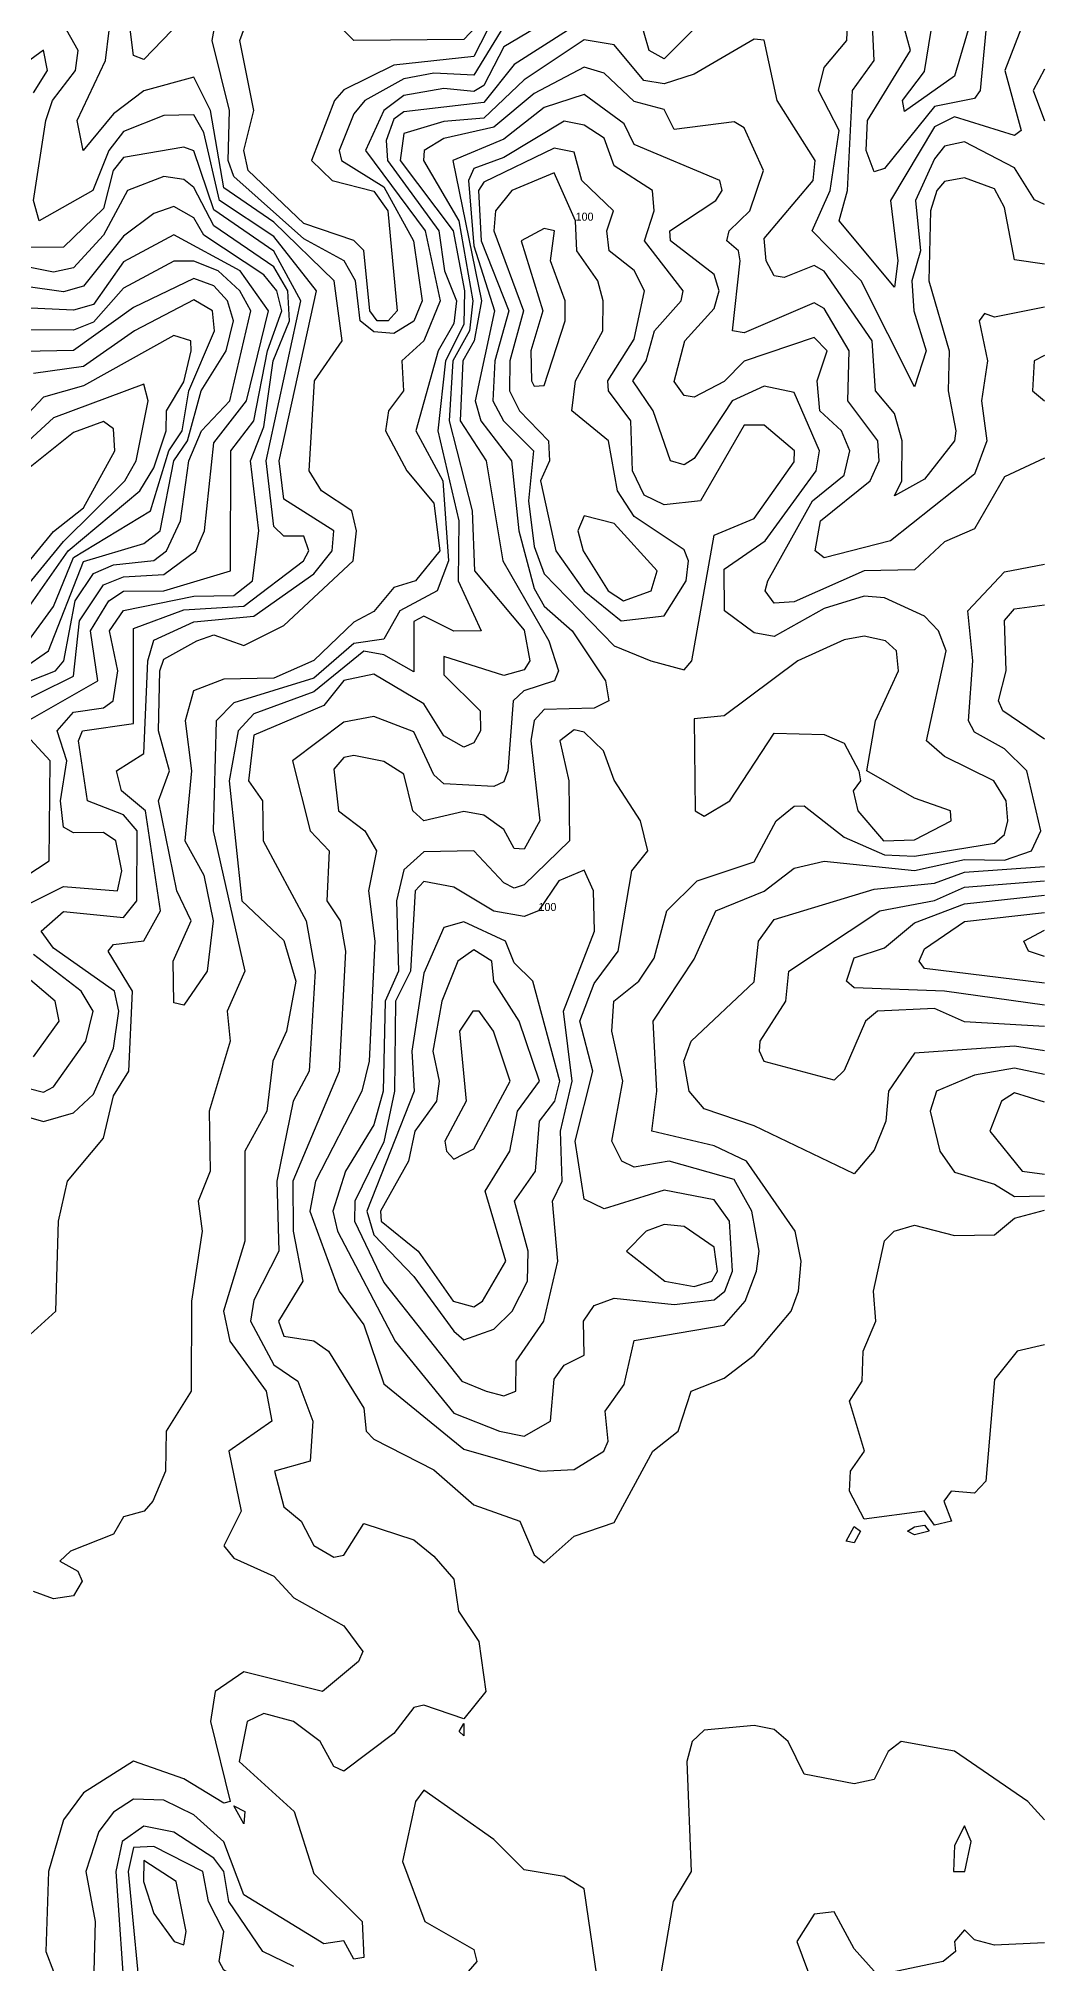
# Model space of a CAD drawing. Header units: metres. Extents: x 310028 to 360472, y 4137098 to 4159193.
# Drawn here: x 358965 to 360472, y 4146484 to 4149371 of the extents above; entities that cross this region are included whole.
import ezdxf

# ---------------------------------------------------------------- set-up
doc = ezdxf.new("R2010")
doc.units = ezdxf.units.M
for name, color, linetype in [('COAST', 5, 'Continuous'), ('CONTOUR', 254, 'Continuous'), ('CONTOUR_INDEX', 33, 'Continuous'), ('CONTOUR_LABELS', 7, 'Continuous')]:
    doc.layers.add(name, color=color, linetype=linetype)

msp = doc.modelspace()

# ---------------------------------------------------------------- linework, layer by layer
at = {"layer": 'COAST'}
msp.add_lwpolyline([(359629.4, 4149397.5), (359602.5, 4149368.9), (359437.5, 4149367.7), (359392.8, 4149412.5)], dxfattribs=at)
at = {"layer": 'CONTOUR'}
for points, elevation in [([(360472.5, 4149121.6), (360457.5, 4149128.8), (360427.5, 4149176.7), (360352.5, 4149215.8), (360322.5, 4149209.4), (360307.5, 4149190), (360279, 4149127.5), (360286.5, 4149052.5), (360273.8, 4149007.5), (360276.8, 4148962.5), (360295.2, 4148902.5), (360277.5, 4148848.6), (360197.6, 4149007.5), (360124.1, 4149082.5), (360151.3, 4149142.5), (360165, 4149232.5), (360133.9, 4149292.5), (360142.5, 4149327.2), (360176.3, 4149367.5), (360181.9, 4149502.5)], 40), ([(360472.5, 4149476.6), (360413, 4149322.5), (360437.7, 4149232.5), (360427.5, 4149225.1), (360337.5, 4149253.4), (360307.5, 4149238), (360241.7, 4149127.5), (360252.9, 4149037.5), (360247.5, 4148997.7), (360164.7, 4149097.5), (360177.5, 4149142.5), (360184.7, 4149292.5), (360217.3, 4149337.5), (360210.2, 4149487.5)], 30), ([(359779.6, 4149427.5), (359662.5, 4149358.1), (359632.5, 4149300.2), (359617.5, 4149291), (359572.5, 4149295.6), (359512.5, 4149285.3), (359482.2, 4149262.5), (359454.9, 4149202.5), (359544.4, 4149082.5), (359567, 4148977.5), (359542.6, 4148917.5), (359509.6, 4148887.5), (359511.9, 4148842.5), (359489.3, 4148812.5), (359485, 4148782.5), (359516.9, 4148722.5), (359557.5, 4148673.8), (359566.2, 4148602.5), (359529.9, 4148557.5), (359497.5, 4148547.6), (359467.5, 4148511.4), (359437.5, 4148495.6), (359377.5, 4148438.3), (359317.5, 4148411.6), (359242.5, 4148409.9), (359197.2, 4148392.5), (359184.6, 4148347.5), (359194.3, 4148272.5), (359184.3, 4148167.5), (359212.5, 4148116.2), (359226.6, 4148047.5), (359217.8, 4147972.5), (359182.5, 4147921.1), (359167.5, 4147924.9), (359166.9, 4147987.5), (359193.8, 4148047.5), (359172.1, 4148092.5), (359144.6, 4148227.5), (359161.3, 4148272.5), (359144.8, 4148332.5), (359146.8, 4148422.5), (359152.5, 4148439.9), (359202.1, 4148467.5), (359227.5, 4148476.6), (359272.5, 4148460.7), (359332.5, 4148490.5), (359436.7, 4148587.5), (359441.7, 4148632.5), (359434.5, 4148662.5), (359388.9, 4148692.5), (359370.6, 4148722.5), (359378.7, 4148857.5), (359420, 4148917.5), (359408, 4149007.5), (359317.5, 4149095.4), (359242.5, 4149146.8), (359222.7, 4149262.5), (359197.5, 4149312.8), (359122.5, 4149292), (359077.5, 4149257.8), (359031.9, 4149202.5), (359022.8, 4149247.5), (359065.3, 4149337.5), (359071, 4149382.5)], 30), ([(359989.6, 4149427.5), (359902.5, 4149340), (359880.1, 4149352.5), (359857.5, 4149431.2)], 40), ([(360370.9, 4149427.5), (360337.5, 4149314.3), (360262.5, 4149261.2), (360259.9, 4149277.5), (360292.5, 4149321.4), (360302.7, 4149382.5)], 10), ([(359797.5, 4149408), (359677.5, 4149331.7), (359632.5, 4149274.5), (359512.5, 4149260.8), (359497.5, 4149249.5), (359485.7, 4149217.5), (359487.7, 4149187.5), (359564.9, 4149082.5), (359573.5, 4149022.5), (359591.5, 4148977.5), (359587.5, 4148943.1), (359563.9, 4148902.5), (359530.5, 4148782.5), (359570.9, 4148707.5), (359579.1, 4148587.5), (359562.3, 4148542.5), (359506.6, 4148512.5), (359482.5, 4148470.2), (359437.5, 4148463.5), (359377.5, 4148411.8), (359257.5, 4148374.5), (359231.3, 4148347.5), (359226.5, 4148182.5), (359274.1, 4147972.5), (359247.7, 4147912.5), (359251.9, 4147867.5), (359220.7, 4147762.5), (359222, 4147672.5), (359204.4, 4147627.5), (359210.4, 4147582.5), (359194.3, 4147477.5), (359193.9, 4147342.5), (359156.3, 4147282.5), (359155, 4147222.5), (359136.1, 4147177.5), (359123.1, 4147162.5), (359092.5, 4147154.4), (359077.5, 4147128), (359012.6, 4147102.5), (358997.1, 4147087.5), (359023.6, 4147072.5), (359030.3, 4147057.5), (359017.5, 4147035.5), (358987.5, 4147031.1), (358957.5, 4147042.1)], 40), ([(359164.8, 4149382.5), (359122.5, 4149338.9), (359107.5, 4149345.3), (359099, 4149412.5)], 20), ([(359662.5, 4149389.3), (359617.5, 4149315.9), (359557.5, 4149318.8), (359512.5, 4149310.4), (359454, 4149277.5), (359437.5, 4149257.7), (359415.3, 4149202.5), (359419.2, 4149187.5), (359482.5, 4149148.3), (359526.9, 4149067.5), (359539.7, 4148977.5), (359527.5, 4148946.9), (359497.5, 4148928.5), (359467.5, 4148931), (359447, 4148947.5), (359439.9, 4149007.5), (359423.1, 4149037.5), (359362.5, 4149070.1), (359257.5, 4149163.8), (359249.3, 4149187.5), (359251.3, 4149262.5), (359225.4, 4149367.5), (359230.6, 4149397.5)], 20), ([(359647.5, 4149402.3), (359617.5, 4149343.8), (359497.5, 4149330.7), (359422.5, 4149293.8), (359408.7, 4149277.5), (359373.8, 4149187.5), (359404.9, 4149157.5), (359467.5, 4149141.9), (359488.4, 4149112.5), (359502.6, 4148962.5), (359488.8, 4148947.5), (359472.4, 4148947.5), (359461.3, 4148962.5), (359452.5, 4149052.9), (359437.5, 4149067.6), (359362.5, 4149093.4), (359279.1, 4149172.5), (359272.5, 4149202.5), (359287.8, 4149262.5), (359266.4, 4149367.5), (359287.5, 4149424.8)], 10), ([(360384.6, 4149382.5), (360376.2, 4149292.5), (360367.5, 4149280.9), (360307.5, 4149268.5), (360232.5, 4149175.8), (360217.5, 4149170.6), (360205.4, 4149202.5), (360207.3, 4149247.5), (360271.5, 4149352.5), (360255.2, 4149412.5)], 20), ([(358925.1, 4147402.5), (358991.1, 4147462.5), (358994.8, 4147597.5), (359008.4, 4147657.5), (359062.5, 4147722), (359077.5, 4147785.3), (359100.2, 4147822.5), (359105.6, 4147942.5), (359069.5, 4148002.5), (359077.5, 4148012.4), (359122.5, 4148017.7), (359147.8, 4148062.5), (359125, 4148212.5), (359089.1, 4148242.5), (359081.7, 4148272.5), (359122.5, 4148298.5), (359128.5, 4148437.5), (359137.5, 4148468.8), (359197.5, 4148496.2), (359287.5, 4148504.5), (359377.5, 4148568.2), (359405.1, 4148602.5), (359407.4, 4148632.5), (359332.5, 4148679.8), (359325.5, 4148737.5), (359381.4, 4148992.5), (359317.5, 4149073.6), (359236.1, 4149127.5), (359212.5, 4149229.9), (359197.5, 4149256.3), (359152.5, 4149255.1), (359092.5, 4149231.1), (359070.3, 4149202.5), (359046.2, 4149142.5), (358966.1, 4149097.5), (358957.5, 4149127.5), (358975.9, 4149247.5), (358986, 4149277.5), (359020.3, 4149322.5), (359024.5, 4149352.5), (359002.5, 4149391.4)], 40), ([(360472.5, 4148967.6), (360397.5, 4148952.7), (360382.5, 4148958.3), (360374.5, 4148947.5), (360387.1, 4148887.5), (360378.2, 4148827.5), (360386.1, 4148767.5), (360367.5, 4148717.2), (360241.9, 4148617.5), (360142.5, 4148592.1), (360128.9, 4148602.5), (360136.7, 4148647.5), (360211.1, 4148707.5), (360224.9, 4148737.5), (360222.9, 4148767.5), (360177.6, 4148827.5), (360179.8, 4148902.5), (360142.5, 4148966), (360127.5, 4148974.2), (360022.5, 4148929.2), (360005, 4148932.5), (360016.4, 4149037.5), (360014.1, 4149052.5), (359996.7, 4149067.5), (360000.2, 4149082.5), (360031.1, 4149112.5), (360051.3, 4149172.5), (360022.5, 4149236.8), (360007.5, 4149245.7), (359917.5, 4149234.4), (359902.5, 4149264.1), (359857.5, 4149276.3), (359812.5, 4149318.8), (359782.5, 4149327.5), (359707.5, 4149288), (359647.5, 4149237.7), (359572.5, 4149220.8), (359542.7, 4149202.5), (359542.1, 4149187.5), (359594.9, 4149097.5), (359615.7, 4148977.5), (359611, 4148932.5), (359585.8, 4148887.5), (359580.1, 4148797.5), (359614.6, 4148662.5), (359618.5, 4148572.5), (359692.5, 4148483.4), (359701.1, 4148437.5), (359692.5, 4148423.9), (359662.5, 4148415.7), (359572.5, 4148444.2), (359572.5, 4148416.8), (359626.8, 4148362.5), (359627.1, 4148332.5), (359617.5, 4148314.4), (359602.5, 4148308.3), (359572.5, 4148325.3), (359542.5, 4148372.9), (359467.5, 4148417.7), (359422.5, 4148408), (359392.5, 4148370.8), (359287.5, 4148326.1), (359279.5, 4148257.5), (359300.8, 4148227.5), (359301.5, 4148167.5), (359366.1, 4148047.5), (359379.5, 4147972.5), (359370.7, 4147822.5), (359346.5, 4147777.5), (359321.9, 4147657.5), (359324.9, 4147552.5), (359287.5, 4147479.1), (359282.6, 4147447.5), (359317.5, 4147381.9), (359353.3, 4147357.5), (359375.9, 4147297.5), (359372.2, 4147237.5), (359318.4, 4147222.5), (359332.5, 4147169.1), (359358.3, 4147147.5), (359377.5, 4147111), (359407.5, 4147093.6), (359422.5, 4147096.9), (359452.5, 4147144.4), (359527.5, 4147119.7), (359557.5, 4147095.3), (359587.5, 4147060.6), (359594.2, 4147012.5), (359624.7, 4146967.5), (359635.4, 4146892.5), (359602.5, 4146851.2), (359542.5, 4146871.7), (359527.5, 4146868.2), (359497.5, 4146829.3), (359422.5, 4146772.7), (359407.5, 4146779.6), (359386.9, 4146817.5), (359346.8, 4146847.5), (359302.5, 4146859.5), (359277.6, 4146847.5), (359265.7, 4146787.5), (359348.1, 4146712.5), (359377.5, 4146619.2), (359449.7, 4146547.5), (359452.5, 4146493.4), (359437.5, 4146491), (359422.5, 4146518.7), (359392.5, 4146514.2), (359272.5, 4146587.5), (359242.5, 4146666.8), (359197.5, 4146707.3), (359152.5, 4146729.6), (359107.5, 4146730.8), (359077.5, 4146711.2), (359055.1, 4146682.5), (359035.9, 4146622.5), (359050, 4146547.5), (359047.9, 4146472.5)], 60), ([(360472.5, 4149324.7), (360455.4, 4149292.5), (360472.5, 4149247.4)], 40), ([(360472.5, 4148741.6), (360412.5, 4148713.5), (360367.5, 4148635.3), (360322.5, 4148616), (360277.5, 4148574.2), (360202.5, 4148572.7), (360097.5, 4148526.1), (360067.5, 4148523.8), (360053.8, 4148542.5), (360057.7, 4148557.5), (360124.7, 4148677.5), (360172.5, 4148715.7), (360181, 4148752.5), (360168.1, 4148782.5), (360135.9, 4148812.5), (360131.9, 4148857.5), (360146.7, 4148902.5), (360127.5, 4148922.2), (360022.5, 4148887.1), (359992.5, 4148856.2), (359947.5, 4148833.1), (359932.5, 4148835.3), (359917.5, 4148856.6), (359933.7, 4148917.5), (359977.5, 4148965.6), (359985.1, 4148992.5), (359977.5, 4149016.9), (359912.2, 4149067.5), (359911.2, 4149082.5), (359979.9, 4149127.5), (359989.7, 4149142.5), (359986, 4149157.5), (359857.5, 4149211.5), (359842.5, 4149242.6), (359782.5, 4149286.5), (359722.5, 4149267.3), (359662.5, 4149219.7), (359585.9, 4149187.5), (359628.9, 4148977.5), (359617.7, 4148917.5), (359600.7, 4148887.5), (359596.7, 4148797.5), (359635.9, 4148737.5), (359661, 4148587.5), (359729.9, 4148467.5), (359744.2, 4148422.5), (359738.4, 4148407.5), (359692.3, 4148392.5), (359676.3, 4148377.5), (359668.2, 4148272.5), (359662.5, 4148256.2), (359647.5, 4148249.1), (359572.5, 4148253.3), (359557.5, 4148266.7), (359527.5, 4148331.2), (359467.5, 4148354), (359422.5, 4148345.5), (359345.5, 4148287.5), (359372.1, 4148182.5), (359400.5, 4148152.5), (359396.9, 4148077.5), (359417.2, 4148047.5), (359425.2, 4148002.5), (359415.5, 4147822.5), (359346.1, 4147657.5), (359346.7, 4147582.5), (359361.2, 4147507.5), (359324.4, 4147447.5), (359332.5, 4147425.1), (359377.5, 4147418.1), (359399.7, 4147402.5), (359452.5, 4147317.3), (359455.8, 4147282.5), (359467.5, 4147270.8), (359557.5, 4147224.6), (359617.5, 4147172.3), (359686, 4147147.5), (359707.5, 4147097.3), (359722.5, 4147085.4), (359767.5, 4147125.1), (359827.5, 4147145.7), (359885.7, 4147252.5), (359923.5, 4147282.5), (359943, 4147342.5), (359992.5, 4147362), (360037.5, 4147396.5), (360093.1, 4147462.5), (360104.1, 4147492.5), (360108.1, 4147537.5), (360099.1, 4147582.5), (360026, 4147687.5), (359977.5, 4147710.6), (359884.2, 4147732.5), (359891.3, 4147792.5), (359886.1, 4147897.5), (359947.5, 4147990.1), (359980.2, 4148062.5), (360052.5, 4148092.2), (360097.5, 4148126.6), (360142.5, 4148137.1), (360277.5, 4148123.3), (360352.5, 4148139.8), (360412.5, 4148138.6), (360452.9, 4148152.5), (360467, 4148182.5), (360446, 4148272.5), (360412.5, 4148305.7), (360367.5, 4148330.4), (360358.4, 4148347.5), (360365.1, 4148437.5), (360357.7, 4148512.5), (360412.5, 4148570.8), (360472.5, 4148582.4)], 70), ([(359717.1, 4147222.5), (359767.5, 4147225.1), (359812.2, 4147252.5), (359818.8, 4147267.5), (359814.1, 4147312.5), (359842.5, 4147352.4), (359857.5, 4147418.3), (359992.5, 4147441.5), (360024, 4147477.5), (360040.8, 4147522.5), (360044.8, 4147552.5), (360033.8, 4147612.5), (360007.5, 4147660.1), (359910.1, 4147687.5), (359857.5, 4147678.3), (359839.3, 4147687.5), (359824.3, 4147717.5), (359840.7, 4147807.5), (359824.1, 4147882.5), (359827.2, 4147927.5), (359864.8, 4147957.5), (359887.5, 4147991.7), (359906.5, 4148062.5), (359951.8, 4148107.5), (360037.5, 4148136.4), (360070.3, 4148197.5), (360097.5, 4148219.6), (360112.5, 4148220.1), (360172.5, 4148173.3), (360232.5, 4148146.6), (360277.5, 4148144.7), (360397.5, 4148164.2), (360412.5, 4148177.2), (360417.4, 4148197.5), (360415.3, 4148227.5), (360396.5, 4148257.5), (360322.5, 4148294.1), (360295.8, 4148317.5), (360325.2, 4148452.5), (360313.5, 4148482.5), (360292.5, 4148504.5), (360232.5, 4148532.1), (360202.5, 4148534.3), (360142.5, 4148515.9), (360067.5, 4148474), (360037.5, 4148479.3), (359993, 4148512.5), (359992.5, 4148575), (360054.1, 4148617.5), (360130.4, 4148722.5), (360135.1, 4148752.5), (360097.5, 4148840), (360052.5, 4148849.3), (360004.5, 4148827.5), (359947.5, 4148740.7), (359932.5, 4148731.4), (359911.8, 4148737.5), (359886.2, 4148812.5), (359855.8, 4148857.5), (359875.5, 4148887.5), (359888.3, 4148932.5), (359927.8, 4148977.5), (359930.8, 4148992.5), (359873.3, 4149067.5), (359887.6, 4149112.5), (359885.3, 4149142.5), (359827.5, 4149179.9), (359812.5, 4149221.1), (359782.5, 4149240.5), (359752.5, 4149246.7), (359662.5, 4149192.3), (359617.5, 4149175.6), (359609.2, 4149157.5), (359617.5, 4149059.6), (359648.4, 4148962.5), (359619.3, 4148827.5), (359627.6, 4148797.5), (359673.9, 4148737.5), (359684.7, 4148632.5), (359707.5, 4148545.9), (359722.5, 4148519.7), (359764.6, 4148482.5), (359814.4, 4148407.5), (359819.8, 4148377.5), (359797.5, 4148366.5), (359722.5, 4148364.4), (359707.5, 4148347.9), (359702.6, 4148317.5), (359716.3, 4148197.5), (359692.5, 4148155.2), (359677.5, 4148156.2), (359662.5, 4148184.8), (359632.5, 4148206), (359602.5, 4148211.5), (359542.5, 4148197.8), (359526, 4148212.5), (359512.5, 4148267.7), (359482.5, 4148286.8), (359437.5, 4148295.4), (359422.5, 4148292.5), (359407.5, 4148275.1), (359414.3, 4148212.5), (359453.9, 4148182.5), (359471.2, 4148152.5), (359459.4, 4148092.5), (359469.1, 4148017.5), (359460.2, 4147837.5), (359449.2, 4147792.5), (359380, 4147657.5), (359371.6, 4147612.5), (359415.6, 4147492.5), (359452.5, 4147441.9), (359482.5, 4147353.5), (359602.5, 4147255.6), (359717.1, 4147222.5)], 80), ([(359882.5, 4148437.5), (359932.5, 4148423.9), (359944, 4148437.5), (359977.5, 4148626), (360037.5, 4148651.2), (360097.5, 4148735.9), (360097.9, 4148752.5), (360052.5, 4148790.7), (360022.5, 4148790.7), (359957.1, 4148677.5), (359902.5, 4148671.4), (359872.5, 4148686.2), (359855.1, 4148722.5), (359852.8, 4148797.5), (359819, 4148842.5), (359818.1, 4148857.5), (359857.5, 4148919.8), (359873.2, 4148992.5), (359857.5, 4149022.9), (359820.3, 4149052.5), (359816.8, 4149082.5), (359826.7, 4149112.5), (359779.1, 4149157.5), (359767.5, 4149200.4), (359737.5, 4149206.1), (359632.5, 4149155.3), (359624.5, 4149142.5), (359628.1, 4149067.5), (359669.9, 4148962.5), (359648.8, 4148887.5), (359646, 4148827.5), (359661.8, 4148797.5), (359706.9, 4148752.5), (359699.1, 4148677.5), (359707.5, 4148609.1), (359722.5, 4148568), (359827.5, 4148460), (359882.5, 4148437.5)], 90), ([(358899.2, 4148047.5), (359002.5, 4148099.2), (359083.3, 4148092.5), (359089.6, 4148122.5), (359080.7, 4148167.5), (359062.5, 4148180.3), (359017.5, 4148179.9), (359002.5, 4148188.4), (358998, 4148227.5), (359007.2, 4148287.5), (358992.9, 4148332.5), (359017.5, 4148360.6), (359062.5, 4148366.9), (359077, 4148377.5), (359084, 4148422.5), (359071.4, 4148482.5), (359092.5, 4148513.2), (359197.5, 4148534.4), (359257.5, 4148535.6), (359285.4, 4148557.5), (359295.3, 4148632.5), (359282.4, 4148737.5), (359302.5, 4148788.4), (359316.8, 4148887.5), (359341.1, 4148947.5), (359338.7, 4148992.5), (359317.5, 4149028.3), (359227.5, 4149089.9), (359197.5, 4149147.1), (359182.5, 4149159), (359152.5, 4149163.6), (359098.1, 4149142.5), (359062.5, 4149075.8), (359017.5, 4149026.9), (358987.5, 4149020.4), (358942.5, 4149029.3)], 60), ([(358949, 4148347.5), (359053.8, 4148407.5), (359042.9, 4148482.5), (359070.3, 4148527.5), (359092.5, 4148542), (359152.5, 4148542.5), (359252.7, 4148572.5), (359253.3, 4148752.5), (359287.7, 4148797.5), (359308, 4148902.5), (359329.4, 4148962.5), (359322.2, 4148992.5), (359302.5, 4149016.2), (359212.5, 4149075.6), (359197.5, 4149101.7), (359167.5, 4149118.5), (359137.5, 4149108.5), (359092.5, 4149074.2), (359032.5, 4148999.2), (359002.5, 4148990.7), (358942.5, 4148999.4)], 70), ([(359703.9, 4148857.5), (359707.5, 4148849.2), (359722.5, 4148850.4), (359754.3, 4148947.5), (359754.1, 4148977.5), (359732.2, 4149037.5), (359738.1, 4149082.5), (359722.5, 4149085.7), (359688, 4149067.5), (359720.5, 4148962.5), (359702.6, 4148902.5), (359703.9, 4148857.5)], 110), ([(358912.5, 4148362.6), (359017.5, 4148414.8), (359026.3, 4148497.5), (359062.5, 4148551.6), (359092.5, 4148563.5), (359152.5, 4148566.8), (359200.7, 4148602.5), (359213.9, 4148632.5), (359227.5, 4148764.2), (359276.5, 4148827.5), (359309.7, 4148962.5), (359267.3, 4149022.5), (359167.5, 4149076.5), (359092.5, 4149036), (359047.5, 4148971.7), (359017.5, 4148963.5), (358942.5, 4148966.8)], 80), ([(358897.5, 4148386.1), (358990.5, 4148422.5), (359002.7, 4148437.5), (359019.7, 4148527.5), (359047.5, 4148568.4), (359077.5, 4148581.3), (359137.5, 4148587.9), (359156.9, 4148602.5), (359177.8, 4148647.5), (359190.4, 4148737.5), (359209.2, 4148782.5), (359251.8, 4148827.5), (359282.9, 4148962.5), (359266.8, 4148992.5), (359234, 4149022.5), (359197.5, 4149036.8), (359167.5, 4149036.9), (359092.5, 4148996.1), (359047.5, 4148945.1), (359017.5, 4148933.3), (358942.5, 4148933.7)], 90), ([(358950, 4148467.5), (358987.5, 4148519), (359017.5, 4148592.7), (359132.9, 4148662.5), (359160.4, 4148752.5), (359180, 4148782.5), (359190.4, 4148842.5), (359228.7, 4148932.5), (359225.6, 4148962.5), (359197.5, 4148978.9), (359108.9, 4148932.5), (359032.5, 4148879.1), (358957.5, 4148868.2)], 110), ([(358925.2, 4148482.5), (359009.1, 4148602.5), (359116.8, 4148692.5), (359137.5, 4148727.1), (359156.3, 4148782.5), (359156.6, 4148812.5), (359182.5, 4148855.9), (359193.9, 4148902.5), (359193.4, 4148917.5), (359167.5, 4148925.3), (359032.5, 4148850), (358972.5, 4148832.7), (358910.9, 4148767.5)], 120), ([(360472.5, 4148895.2), (360456.8, 4148887.5), (360454.7, 4148842.5), (360472.5, 4148827.4)], 70), ([(358904.3, 4148497.5), (359002.5, 4148616.6), (359094.5, 4148707.5), (359111.4, 4148737.5), (359129.3, 4148827.5), (359122.5, 4148852.3), (358987.5, 4148801.7), (358912.5, 4148732.9)], 130), ([(358882.5, 4148503.8), (358987.5, 4148631.3), (359032.5, 4148666.9), (359079.4, 4148752.5), (359077.5, 4148785.2), (359062.5, 4148796.2), (359017.5, 4148780.1), (358912.5, 4148695.9)], 140), ([(359841.6, 4148527.5), (359883, 4148542.5), (359891.9, 4148572.5), (359827.5, 4148643.6), (359782.5, 4148655.1), (359773.2, 4148632.5), (359781.2, 4148602.5), (359818.8, 4148542.5), (359841.6, 4148527.5)], 110), ([(360472.5, 4148320), (360410.2, 4148362.5), (360403.4, 4148377.5), (360415.3, 4148422.5), (360412.5, 4148498.2), (360427.5, 4148515.3), (360472.5, 4148521.4)], 60), ([(360231.1, 4148167.5), (360277.5, 4148169.3), (360332.8, 4148197.5), (360331.7, 4148212.5), (360277.5, 4148231.6), (360206.5, 4148272.5), (360219.3, 4148347.5), (360253.8, 4148422.5), (360250.9, 4148452.5), (360234.1, 4148467.5), (360202.5, 4148474.6), (360172.5, 4148469.2), (360102.7, 4148437.5), (359992.5, 4148355), (359947.5, 4148350.7), (359948.9, 4148212.5), (359962.5, 4148204.7), (360001.1, 4148227.5), (360067.5, 4148329.2), (360142.5, 4148327), (360172.5, 4148313.9), (360194.5, 4148272.5), (360196.8, 4148257.5), (360185.8, 4148242.5), (360192.6, 4148212.5), (360231.1, 4148167.5)], 90), ([(358912.5, 4148092.6), (358981.1, 4148137.5), (358982.4, 4148287.5), (358940.9, 4148332.5)], 70), ([(359655.9, 4147282.5), (359692.5, 4147275.2), (359732.3, 4147297.5), (359737.5, 4147360.4), (359752.5, 4147381.7), (359782.5, 4147396.8), (359781.7, 4147447.5), (359797.5, 4147471.1), (359827.5, 4147482), (359917.5, 4147472.4), (359977.5, 4147479.7), (359993.5, 4147492.5), (360004.9, 4147522.5), (360000.6, 4147597.5), (359977.5, 4147629.5), (359902.5, 4147643.8), (359812.5, 4147615.7), (359782.5, 4147630.5), (359769, 4147717.5), (359795.8, 4147822.5), (359776, 4147897.5), (359797.5, 4147953.9), (359833.8, 4148002.5), (359854.1, 4148122.5), (359878.3, 4148152.5), (359867.1, 4148197.5), (359827.5, 4148258.4), (359811.7, 4148302.5), (359782.5, 4148330.7), (359767.5, 4148334), (359746.4, 4148317.5), (359759.8, 4148257.5), (359760.5, 4148167.5), (359692.5, 4148101.7), (359677.5, 4148096.9), (359662.5, 4148104.9), (359617.5, 4148152.9), (359542.5, 4148151), (359512.5, 4148124.3), (359501.5, 4148077.5), (359504.2, 4147972.5), (359484.6, 4147927.5), (359481.5, 4147792.5), (359467.5, 4147742.1), (359424.8, 4147672.5), (359406, 4147612.5), (359413.2, 4147582.5), (359499.3, 4147417.5), (359587.5, 4147309.8), (359655.9, 4147282.5)], 90), ([(360472.5, 4147852.8), (360427.5, 4147859.6), (360277.5, 4147849.2), (360238.5, 4147792.5), (360234.5, 4147747.5), (360217.5, 4147703.9), (360187.5, 4147668.6), (360037.5, 4147740.2), (359962.5, 4147765.7), (359939.8, 4147792.5), (359932.1, 4147837.5), (359942.8, 4147867.5), (360037.5, 4147956.5), (360043.9, 4148017.5), (360067.5, 4148049.6), (360217.5, 4148095.2), (360307.5, 4148104.3), (360352.5, 4148120.9), (360472.5, 4148129)], 60), ([(360472.5, 4147921.2), (360322.5, 4147942.3), (360187.5, 4147947.2), (360175.8, 4147957.5), (360187.5, 4147992.2), (360232.5, 4148007.5), (360277.5, 4148044.7), (360352.5, 4148073.1), (360472.5, 4148086.1)], 40), ([(359587.4, 4147432.5), (359602.5, 4147419.4), (359647.5, 4147435.7), (359674.6, 4147462.5), (359697.6, 4147507.5), (359698.9, 4147552.5), (359678.1, 4147627.5), (359709.7, 4147672.5), (359715.6, 4147747.5), (359738.5, 4147777.5), (359746, 4147807.5), (359705.5, 4147957.5), (359677.5, 4147985), (359664.9, 4148017.5), (359602.5, 4148046.4), (359572.5, 4148037.8), (359542.5, 4147969.4), (359524.2, 4147852.5), (359527.7, 4147792.5), (359457.1, 4147612.5), (359467.5, 4147577.1), (359527.5, 4147514.6), (359587.4, 4147432.5)], 110), ([(360472.5, 4147954.2), (360292.5, 4147976.4), (360284.6, 4147987.5), (360292.5, 4148005.9), (360352.5, 4148046.8), (360472.5, 4148060.3)], 30), ([(360472.5, 4147994.3), (360448.5, 4148002.5), (360441.6, 4148017.5), (360472.5, 4148033.7)], 20), ([(358927.5, 4147802.2), (358972.5, 4147791.1), (358987.5, 4147798.9), (359035.8, 4147867.5), (359046.8, 4147912.5), (359028.9, 4147942.5), (358957.5, 4147997.4)], 60), ([(359586.1, 4147477.5), (359617.5, 4147469.2), (359630.5, 4147477.5), (359665.5, 4147537.5), (359634.3, 4147642.5), (359671.3, 4147702.5), (359682.8, 4147762.5), (359715.7, 4147807.5), (359685.2, 4147897.5), (359647.5, 4147956.8), (359644.1, 4147987.5), (359617.5, 4148004.5), (359593.3, 4147987.5), (359569.3, 4147927.5), (359555.7, 4147852.5), (359565.2, 4147807.5), (359561.2, 4147777.5), (359529, 4147732.5), (359519.4, 4147687.5), (359477.3, 4147612.5), (359478.2, 4147597.5), (359534, 4147552.5), (359586.1, 4147477.5)], 120), ([(358957.5, 4147844), (358995.7, 4147897.5), (358989.8, 4147927.5), (358942.5, 4147968)], 70), ([(359576.1, 4147702.5), (359587.5, 4147690.2), (359617.5, 4147705.8), (359671.6, 4147807.5), (359646.8, 4147882.5), (359625.3, 4147912.5), (359615.7, 4147912.5), (359595.6, 4147882.5), (359605.9, 4147777.5), (359573.6, 4147717.5), (359576.1, 4147702.5)], 130), ([(360472.5, 4147817.4), (360427.5, 4147826.7), (360367.5, 4147816.3), (360310.5, 4147792.5), (360301.1, 4147762.5), (360315.8, 4147702.5), (360337.5, 4147670.7), (360397.5, 4147652.9), (360427.5, 4147634.2), (360472.5, 4147635.3)], 70), ([(360472.5, 4147776.1), (360427.5, 4147789.7), (360408.3, 4147777.5), (360390.6, 4147732.5), (360439, 4147672.5), (360472.5, 4147667.8)], 80), ([(360472.5, 4147411.8), (360431.8, 4147402.5), (360397.5, 4147360), (360384.5, 4147207.5), (360367.5, 4147189.4), (360332.5, 4147192.5), (360321.7, 4147177.5), (360333.1, 4147147.5), (360307.5, 4147141.9), (360292.5, 4147162.9), (360202.5, 4147150.5), (360180.1, 4147192.5), (360181.6, 4147222.5), (360203, 4147252.5), (360180.1, 4147327.5), (360199.4, 4147357.5), (360201, 4147402.5), (360219.8, 4147447.5), (360216.4, 4147492.5), (360232.5, 4147567.9), (360247.2, 4147582.5), (360277.5, 4147591.5), (360337.5, 4147575.8), (360397.5, 4147577.1), (360427.5, 4147601.9), (360472.5, 4147613.8)], 60), ([(360187.5, 4147115.4), (360175.1, 4147117.5), (360187.5, 4147139.9), (360196.6, 4147132.5), (360187.5, 4147115.4)], 60), ([(360277.5, 4147127.1), (360267, 4147132.5), (360277.5, 4147139.3), (360292.5, 4147141.5), (360299.7, 4147132.5), (360277.5, 4147127.1)], 60), ([(359602.5, 4146825.9), (359595.3, 4146832.5), (359602.5, 4146844.1), (359602.5, 4146825.9)], 60), ([(360472.5, 4146700.1), (360447.6, 4146727.5), (360337.5, 4146802.8), (360257.8, 4146817.5), (360238.4, 4146802.5), (360217.5, 4146760.1), (360187.5, 4146753.9), (360112.5, 4146768.5), (360088.5, 4146817.5), (360067.5, 4146835.3), (360037.5, 4146841.2), (359962.5, 4146834.1), (359944.7, 4146817.5), (359936.4, 4146787.5), (359942.9, 4146622.5), (359916.2, 4146577.5), (359892.9, 4146442.5)], 70), ([(359804.9, 4146442.5), (359782.5, 4146596.6), (359752.5, 4146615.1), (359692.5, 4146625), (359647.5, 4146670.4), (359542.5, 4146744.6), (359530, 4146727.5), (359510.4, 4146637.5), (359543.8, 4146547.5), (359617.5, 4146505.5), (359622, 4146487.5), (359569.8, 4146427.5)], 70), ([(359347.5, 4146480.2), (359301.2, 4146502.5), (359249.9, 4146577.5), (359242.8, 4146622.5), (359227.5, 4146642.5), (359167.5, 4146681.6), (359122.5, 4146690.5), (359090.4, 4146667.5), (359080.8, 4146622.5), (359095.5, 4146412.5)], 70), ([(360336, 4146622.5), (360353, 4146622.5), (360362.7, 4146667.5), (360352.5, 4146690.9), (360337.5, 4146661.6), (360336, 4146622.5)], 80), ([(359237.6, 4146322.5), (359317.5, 4146320.9), (359347.5, 4146333.9), (359361.3, 4146352.5), (359360.1, 4146382.5), (359332.5, 4146420.4), (359242.5, 4146474.4), (359235.6, 4146487.5), (359242.6, 4146532.5), (359219.9, 4146577.5), (359211, 4146622.5), (359137.5, 4146659.8), (359107.5, 4146658.6), (359099.3, 4146622.5), (359120.7, 4146397.5), (359167.5, 4146351.1), (359237.6, 4146322.5)], 80), ([(359168, 4146517.5), (359182.5, 4146512.3), (359186.4, 4146532.5), (359171.2, 4146607.5), (359122.5, 4146639.1), (359122.1, 4146607.5), (359137.5, 4146559.6), (359168, 4146517.5)], 90), ([(360217.5, 4146473.2), (360187.5, 4146506.4), (360157.5, 4146562.1), (360127.5, 4146558.5), (360101.2, 4146517.5), (360135, 4146427.5)], 80), ([(360472.5, 4146515.6), (360397.5, 4146511.8), (360367.5, 4146520.1), (360352.5, 4146535), (360337.5, 4146517.7), (360339.1, 4146502.5), (360320.8, 4146487.5), (360232.5, 4146469.1)], 80)]:
    msp.add_lwpolyline(points, dxfattribs=dict(at, elevation=elevation))
at = {"layer": 'CONTOUR_INDEX'}
for points, elevation in [([(360472.5, 4149032.1), (360427.5, 4149038.6), (360412.5, 4149117.4), (360397.5, 4149145.1), (360352.5, 4149161.8), (360322.5, 4149156.3), (360311.2, 4149142.5), (360301.8, 4149112.5), (360299, 4149007.5), (360329.9, 4148902.5), (360328.2, 4148842.5), (360339.7, 4148782.5), (360337.4, 4148767.5), (360292.5, 4148709.7), (360247.5, 4148685), (360258.8, 4148707.5), (360259, 4148767.5), (360247.5, 4148808.2), (360219.3, 4148842.5), (360214.2, 4148917.5), (360142.5, 4149021.8), (360127.5, 4149030.5), (360082.5, 4149012.2), (360067.5, 4149014.6), (360055.3, 4149037.5), (360052.5, 4149070.6), (360125.7, 4149157.5), (360128.8, 4149187.5), (360071.9, 4149277.5), (360052.5, 4149368), (360037.5, 4149369.4), (359947.5, 4149317.3), (359902.5, 4149302.5), (359872.1, 4149307.5), (359827.5, 4149361.1), (359782.5, 4149368.8), (359692.5, 4149308.5), (359632.5, 4149251.4), (359572.5, 4149246.4), (359512.5, 4149228), (359506.9, 4149187.5), (359586.5, 4149082.5), (359603.1, 4148992.5), (359602.5, 4148942), (359575, 4148887.5), (359563.2, 4148782.5), (359594.8, 4148647.5), (359593.7, 4148557.5), (359628.2, 4148482.5), (359587.5, 4148481.8), (359542.5, 4148504.6), (359527.5, 4148496.7), (359527.5, 4148421), (359482.5, 4148446.7), (359452.5, 4148452.1), (359377.5, 4148391.3), (359287.5, 4148358.2), (359264.3, 4148332.5), (359250.7, 4148257.5), (359269.6, 4148077.5), (359332.5, 4148018.3), (359350.3, 4147957.5), (359336.7, 4147882.5), (359315.9, 4147837.5), (359307.3, 4147762.5), (359274.3, 4147702.5), (359274.2, 4147567.5), (359241.9, 4147462.5), (359251.6, 4147417.5), (359306.2, 4147342.5), (359314.7, 4147297.5), (359250.3, 4147252.5), (359268.5, 4147162.5), (359242.5, 4147110.5), (359257.5, 4147092.1), (359317.5, 4147065.3), (359347.5, 4147032.7), (359422.5, 4146990.5), (359450.9, 4146952.5), (359444.7, 4146937.5), (359390.3, 4146892.5), (359272.5, 4146921.8), (359229.5, 4146892.5), (359222.5, 4146847.5), (359252.3, 4146727.5), (359242.5, 4146724.9), (359182.5, 4146761.5), (359107.5, 4146787.9), (359032.5, 4146740.3), (359002.5, 4146700.1), (358979.7, 4146622.5), (358975.8, 4146502.5), (358987.6, 4146472.5)], 50), ([(358957.5, 4149289.1), (358978.6, 4149322.5), (358972.5, 4149353.2), (358897.5, 4149298.6)], 50), ([(358927.5, 4147759.8), (358972.5, 4147747), (359017.5, 4147759.8), (359047.5, 4147787.7), (359077.5, 4147856.6), (359085.5, 4147912.5), (359078.7, 4147942.5), (358987.5, 4148007), (358968.7, 4148032.5), (359002.5, 4148061.8), (359092.5, 4148052.6), (359112.1, 4148077.5), (359112.7, 4148182.5), (359092.5, 4148206.8), (359038.5, 4148227.5), (359024.8, 4148317.5), (359030.7, 4148332.5), (359107.5, 4148343.5), (359107.5, 4148485.8), (359182.5, 4148513.8), (359272.5, 4148519.7), (359361.8, 4148587.5), (359370, 4148602.5), (359362.5, 4148624.6), (359332.5, 4148624.6), (359317.5, 4148639.2), (359306.1, 4148737.5), (359358, 4148977.5), (359317.5, 4149052), (359227.5, 4149114), (359197.5, 4149202.4), (359182.5, 4149207.9), (359092.5, 4149192.4), (359076.9, 4149172.5), (359062.5, 4149115.9), (359002.5, 4149057.8), (358927.5, 4149057.4)], 50), ([(359838.3, 4148497.5), (359902.5, 4148505.1), (359935.7, 4148557.5), (359939.1, 4148587.5), (359932.5, 4148603.9), (359857.5, 4148654.1), (359832.6, 4148692.5), (359818.9, 4148767.5), (359764, 4148812.5), (359769.5, 4148857.5), (359810.8, 4148932.5), (359810.9, 4148977.5), (359803.1, 4149007.5), (359771.5, 4149052.5), (359769.9, 4149097.5), (359737.5, 4149169), (359674.1, 4149142.5), (359649.6, 4149112.5), (359647.3, 4149082.5), (359691.7, 4148962.5), (359671.1, 4148887.5), (359670.9, 4148842.5), (359685.6, 4148812.5), (359729.2, 4148767.5), (359730.5, 4148737.5), (359717.3, 4148707.5), (359740, 4148602.5), (359782.4, 4148542.5), (359838.3, 4148497.5)], 100), ([(358942.5, 4148426.4), (358979.9, 4148452.5), (359032.5, 4148586.3), (359122.5, 4148613.4), (359147, 4148632.5), (359167.9, 4148737.5), (359188.4, 4148767.5), (359208.9, 4148842.5), (359246, 4148902.5), (359257.2, 4148947.5), (359248.3, 4148977.5), (359227.5, 4149000), (359197.5, 4149010.7), (359107.5, 4148967.2), (359017.5, 4148902.8), (358942.5, 4148901.1)], 100), ([(359636, 4147342.5), (359662.5, 4147335.5), (359680.4, 4147342.5), (359680.5, 4147387.5), (359722.4, 4147447.5), (359743.1, 4147537.5), (359735.1, 4147627.5), (359749.6, 4147657.5), (359747.3, 4147732.5), (359764.5, 4147807.5), (359751.7, 4147912.5), (359798.1, 4148032.5), (359796.6, 4148092.5), (359782.5, 4148123.6), (359744.5, 4148107.5), (359714.2, 4148062.5), (359692.5, 4148054.2), (359647.5, 4148062.2), (359587.5, 4148098.2), (359542.5, 4148106.7), (359529.4, 4148092.5), (359522.4, 4147972.5), (359499.8, 4147927.5), (359498.5, 4147792.5), (359482.5, 4147716.3), (359439.1, 4147627.5), (359438.6, 4147597.5), (359482.5, 4147505.7), (359599.5, 4147357.5), (359636, 4147342.5)], 100), ([(360472.5, 4147889.3), (360352.5, 4147896.2), (360307.5, 4147916.1), (360222.3, 4147912.5), (360204.1, 4147897.5), (360172.5, 4147823.3), (360157.5, 4147809.1), (360052.5, 4147837), (360045.4, 4147852.5), (360046.3, 4147867.5), (360084.9, 4147927.5), (360089.6, 4147972.5), (360225.7, 4148062.5), (360307.5, 4148078.4), (360352.5, 4148098), (360472.5, 4148107.8)], 50), ([(359903.4, 4147507.5), (359947.5, 4147499.7), (359974, 4147507.5), (359982.5, 4147522.5), (359977.5, 4147558.6), (359932.5, 4147589.5), (359902.5, 4147592.7), (359875.4, 4147582.5), (359846, 4147552.5), (359903.4, 4147507.5)], 100), ([(359272.5, 4146693.7), (359257.5, 4146721.1), (359274.1, 4146712.5), (359272.5, 4146693.7)], 50)]:
    msp.add_lwpolyline(points, dxfattribs=dict(at, elevation=elevation))

# ---------------------------------------------------------------- texts
at = {"layer": 'CONTOUR_LABELS'}
for p in [(359769.9, 4149097.5), (359714.2, 4148062.5)]:
    msp.add_text('100', height=12, dxfattribs=at).set_placement(p)

doc.saveas('drawing.dxf')
